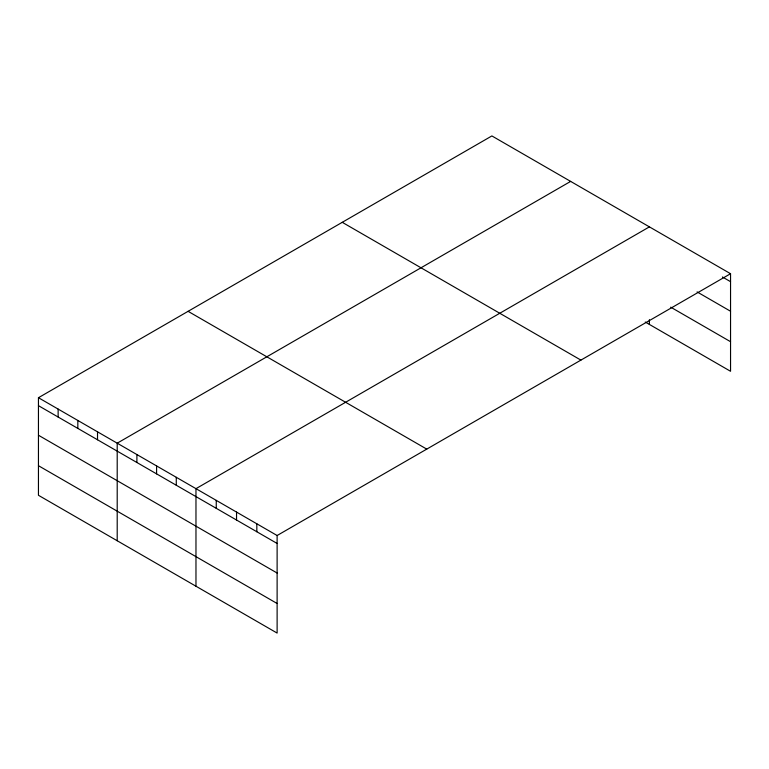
<?xml version="1.0" encoding="UTF-8"?>
<svg xmlns="http://www.w3.org/2000/svg" width="769" height="769" viewBox="0 0 769 769"><rect width="100%" height="100%" fill="white"/><g stroke="black" fill="none" stroke-linecap="round" stroke-linejoin="round"><path stroke-width="1.15" d="M38.45 397.717L277.119 535.512L277.119 633.07L38.45 495.284L38.45 397.717L491.881 135.93L730.55 273.716L730.55 371.283L645.258 322.038M570.646 181.397L117.205 443.184L117.205 540.751M649.401 226.874L195.97 488.661L195.97 586.218M277.119 535.512L730.55 273.716M722.437 276.984L730.55 281.665M697.079 291.912L730.55 311.243M670.703 307.158L730.55 341.705M342.253 222.318L580.912 360.113M188.088 311.33L426.747 449.115M38.45 405.667L277.119 543.462M38.45 435.235L277.119 573.03M38.45 465.706L277.119 603.502M649.401 319.702L649.401 324.431M256.827 523.795L256.827 531.744M236.544 512.087L236.544 520.036M216.252 500.369L216.252 508.319M176.274 477.289L176.274 485.239M156.588 465.927L156.588 473.877M136.901 454.556L136.901 462.505M97.519 431.822L97.519 439.772M77.832 420.451L77.832 428.4M58.136 409.089L58.136 417.038"/></g></svg>
